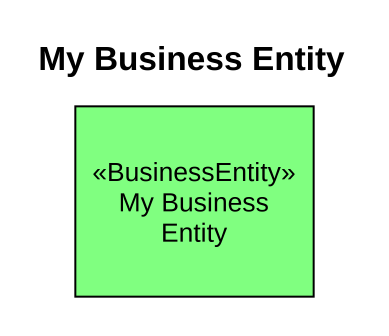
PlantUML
@startuml
title My Business Entity
hide empty description
state "My Business Entity" as My_Business_Entity <<BusinessEntity>> #80FF80
@enduml
